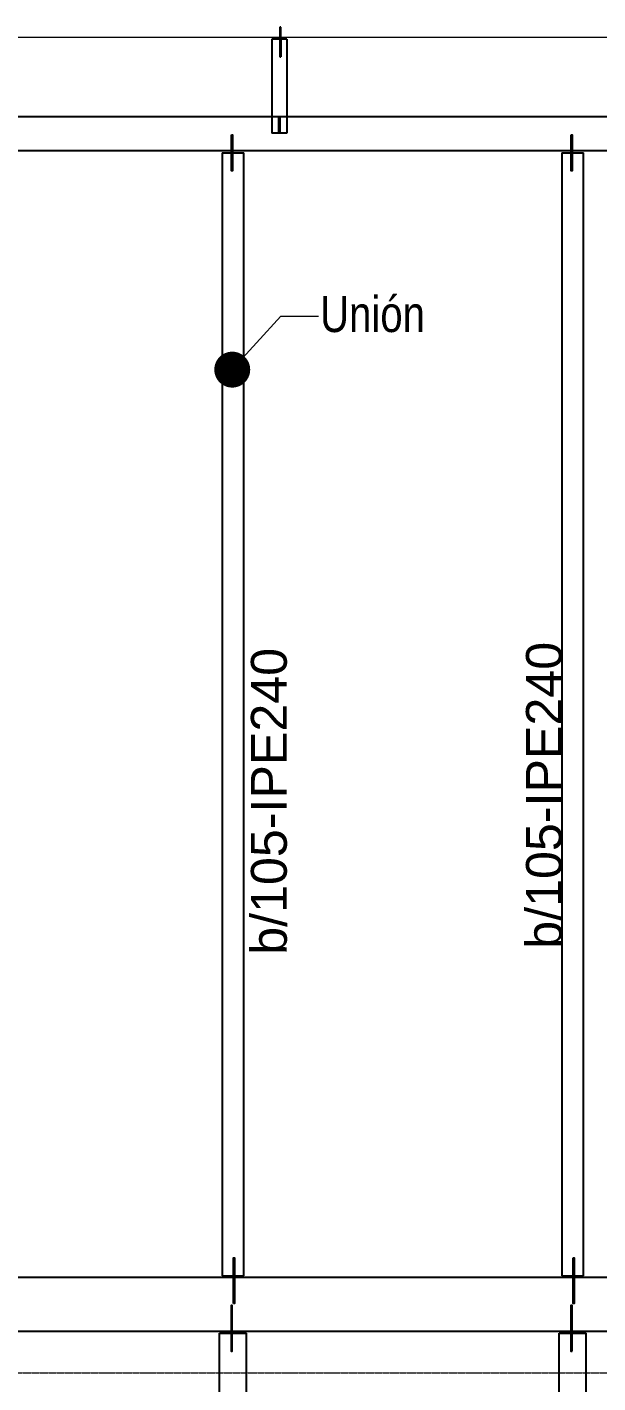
# Model space of a CAD drawing. Extents: x 7536 to 102814, y -9868 to 35131.
# Drawn here: x 90578 to 93756, y 22899 to 30447 of the extents above; entities that cross this region are included whole.
import ezdxf
from ezdxf.enums import TextEntityAlignment as Align

# ---------------------------------------------------------------- set-up
doc = ezdxf.new("R2010")
doc.units = 0
doc.header["$LTSCALE"] = 0.4
doc.linetypes.add('Grid Line', pattern=[3.33375, 1.905, -0.47625, 0.47625, -0.47625])
for name, color, linetype, lineweight in [('0-1', 7, 'Continuous', 5), ('E_EJES-1', 8, 'Grid Line', 9), ('E_TEXTO', 3, 'Continuous', 9)]:
    doc.layers.add(name, color=color, linetype=linetype, lineweight=lineweight)
doc.layers.add('P-PLATINA', color=6, linetype='Continuous')
doc.layers.add('VIGAS', color=8, linetype='Continuous')
doc.styles.add('CX', font='ARIALUNI.ttf', dxfattribs={"width": 0.8, "height": 300})
doc.styles.add('VERDANA', font='arial.ttf')

msp = doc.modelspace()

# ---------------------------------------------------------------- linework, layer by layer
at = {"layer": '0-1', "color": 8}
msp.add_line((95827.4, 30389.2), (83837.4, 30389.2), dxfattribs=at)
at = {"layer": 'E_EJES-1'}
msp.add_line((8436, 22955.7), (101914.5, 22955.7), dxfattribs=at)
at = {"layer": 'E_TEXTO', "color": 4}
for p, q in [((91720, 28540), (91990.6, 28838)), ((91990.6, 28838), (92200.3, 28838))]:
    msp.add_line(p, q, dxfattribs=at)
at = {"layer": 'E_TEXTO', "color": 4, "const_width": 100}
msp.add_lwpolyline([(91670, 28540, 1), (91770, 28540, 1)], format="xyb", close=True, dxfattribs=at)
at = {"layer": 'P-PLATINA'}
for p, q in [((91715, 29827.8), (91721, 29827.8)), ((93606.7, 29827.8), (93612.7, 29827.8)), ((91727.2, 23366.5), (91733.2, 23366.5)), ((93618.9, 23366.5), (93624.9, 23366.5)), ((91714.5, 23305), (91720.5, 23305)), ((93606.2, 23305), (93612.2, 23305))]:
    msp.add_line(p, q, dxfattribs=at)
for points in [[(91715, 29847.8), (91721, 29847.8), (91721, 29757.5), (91721, 29747.5), (91721, 29647.5), (91715, 29647.5), (91715, 29747.5), (91715, 29757.5)], [(93606.7, 29847.8), (93612.7, 29847.8), (93612.7, 29757.5), (93612.7, 29747.5), (93612.7, 29647.5), (93606.7, 29647.5), (93606.7, 29747.5), (93606.7, 29757.5)], [(91727.2, 23341.5), (91727.2, 23485.8), (91727.2, 23495.8), (91727.2, 23595.8), (91733.2, 23595.8), (91733.2, 23495.8), (91733.2, 23485.8), (91733.2, 23341.5)], [(93618.9, 23595.8), (93624.9, 23595.8), (93624.9, 23495.8), (93624.9, 23485.8), (93624.9, 23341.5), (93618.9, 23341.5), (93618.9, 23485.8), (93618.9, 23495.8)], [(91720.5, 23175.8), (91720.5, 23185.8), (91720.5, 23330), (91714.5, 23330), (91714.5, 23185.8), (91714.5, 23175.8), (91714.5, 23075.8), (91720.5, 23075.8)], [(93612.2, 23075.8), (93612.2, 23175.8), (93612.2, 23185.8), (93612.2, 23330), (93606.2, 23330), (93606.2, 23185.8), (93606.2, 23175.8), (93606.2, 23075.8)]]:
    msp.add_lwpolyline(points, close=True, dxfattribs=at)
at = {"layer": 'VIGAS'}
for p, q in [((91990.9, 30446.7), (91984.9, 30446.7)), ((91984.9, 30446.7), (91984.9, 30389.2)), ((91984.9, 30436.7), (91990.9, 30436.7)), ((91990.9, 30389.2), (91990.9, 30446.7)), ((92023.4, 30379.2), (91941.4, 30379.2)), ((91941.4, 30379.2), (91941.4, 29947.5)), ((91984.9, 30389.2), (91984.9, 30379.2)), ((91984.9, 30389.2), (91990.9, 30389.2)), ((91984.9, 30379.2), (91984.9, 30281.7)), ((91984.9, 30376.7), (91990.9, 30376.7)), ((91990.9, 30389.2), (91990.9, 30379.2)), ((91990.9, 30379.2), (91990.9, 30281.7)), ((92023.4, 30379.2), (92023.4, 29947.5)), ((91984.9, 30296.7), (91990.9, 30296.7)), ((91984.9, 30281.7), (91990.9, 30281.7)), ((97609.3, 29947.5), (90494.9, 29947.5)), ((91941.4, 29947.5), (91941.4, 29857.2)), ((91979.4, 29857.2), (91979.4, 29947.2)), ((91979.4, 29947.2), (91985.4, 29947.2)), ((91979.4, 29857.2), (91979.4, 29947.2)), ((91979.4, 29947.2), (91985.4, 29947.2)), ((91985.4, 29947.2), (91985.4, 29857.2)), ((91985.4, 29947.2), (91985.4, 29857.2)), ((92023.4, 29947.5), (92023.4, 29857.2)), ((92023.4, 29857.2), (91941.4, 29857.2)), ((91979.4, 29877.2), (91985.4, 29877.2)), ((91985.4, 29857.2), (91979.4, 29857.2)), ((91985.4, 29857.2), (91979.4, 29857.2)), ((97609.3, 29757.5), (90494.9, 29757.5)), ((91664.1, 29747.5), (91664.1, 23495.8)), ((91664.1, 29747.5), (91784.1, 29747.5)), ((91784.1, 23495.8), (91784.1, 29747.5)), ((93555.8, 29747.5), (93555.8, 23495.8)), ((93555.8, 29747.5), (93675.8, 29747.5)), ((93675.8, 23495.8), (93675.8, 29747.5)), ((95583.7, 23485.8), (87387.3, 23485.8)), ((91664.1, 23495.8), (91784.1, 23495.8)), ((93555.8, 23495.8), (93675.8, 23495.8)), ((95600.4, 23185.8), (87365.9, 23185.8)), ((91649.1, 14235.9), (91649.1, 23175.8)), ((91649.1, 23175.8), (91799.1, 23175.8)), ((91799.1, 14235.9), (91799.1, 23175.8)), ((93540.8, 14235.9), (93540.8, 23175.8)), ((93540.8, 23175.8), (93690.8, 23175.8)), ((93690.8, 14235.9), (93690.8, 23175.8))]:
    msp.add_line(p, q, dxfattribs=at)

# ---------------------------------------------------------------- texts
at = {"layer": 'E_TEXTO', "color": 4, "style": 'CX', "width": 0.8}
msp.add_text('Unión', height=200, dxfattribs=at).set_placement((92209.3, 28749.2))
at = {"layer": 'E_TEXTO', "style": 'VERDANA'}
for p in [(92024, 26136.5), (93555.8, 26170.2)]:
    msp.add_text('b/105-IPE240', height=200, rotation=90, dxfattribs=at).set_placement(p, align=Align.CENTER)

doc.saveas('drawing.dxf')
